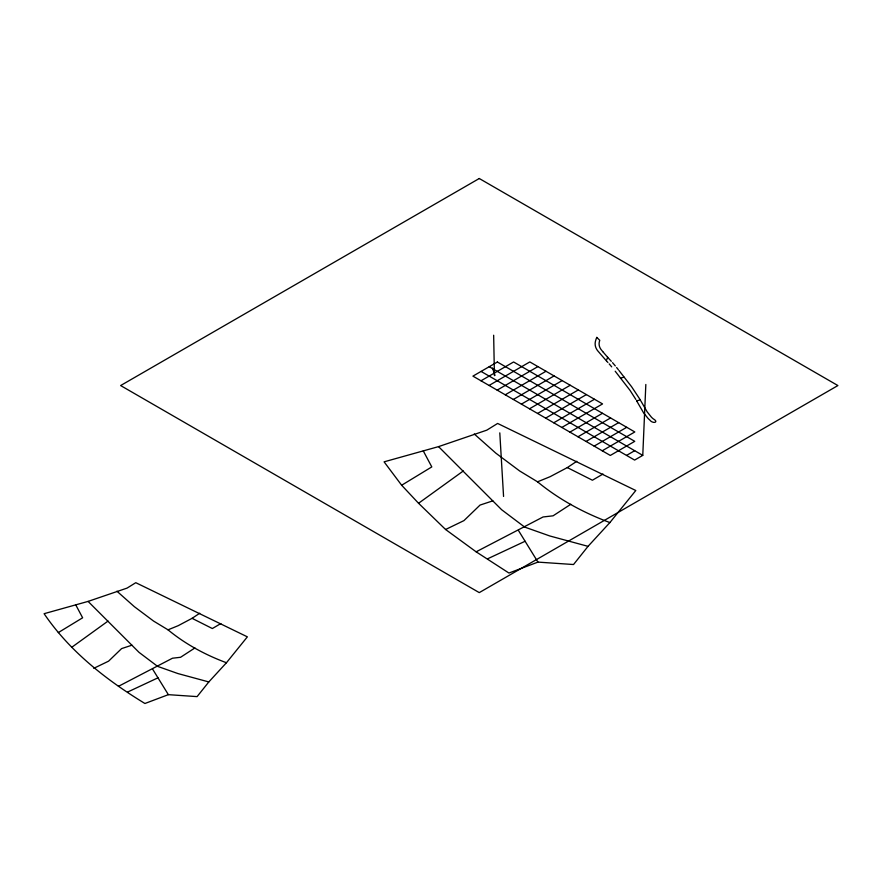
<?xml version="1.0" encoding="UTF-8"?>
<svg xmlns="http://www.w3.org/2000/svg" width="882" height="882" viewBox="0 0 882 882"><rect width="100%" height="100%" fill="white"/><g stroke="black" fill="none" stroke-linecap="round" stroke-linejoin="round"><path stroke-width="1.32" d="M481.065 371.421L634.621 460.073L642.769 455.366L645.833 384.475M603.178 352.105L607.665 357.298L606.287 360.727L597.522 350.573A34.067 19.669 0 0 1 597.246 350.176L596.43 348.853A29.657 17.122 0 0 1 595.24 345.248L595.141 343.704A35.997 20.782 0 0 1 595.692 340.419L595.813 339.978A57.947 33.461 0 0 1 596.794 337.387M208.814 681.94L197.094 696.615L168.363 694.663L144.924 703.494C106.259 679.923 69.81 651.511 44.1 613.696L88.09 601.403L127.052 588.107L135.784 582.693L247.368 636.848L226.454 662.735L208.814 681.94L177.921 673.561L157.613 666.373L139.058 652.382L88.09 601.403M588.04 546.344L573.532 564.524L537.954 562.11L508.936 573.035L476.126 551.812L445.586 529.498L418.553 503.269L401.652 485.243L384.089 461.837L438.552 446.623L486.809 430.151L497.624 423.448L635.79 490.513L609.892 522.563L588.04 546.344L549.795 535.969L524.647 527.072L501.671 509.752L438.552 446.623M108.067 621.06L71.938 647.156M463.304 470.966L418.553 503.269M116.909 591.194L134.373 606.695L153.578 621.071L168.021 629.825L178.186 625.691L192.078 618.326L199.74 613.244M474.24 433.977L495.86 453.172L519.652 470.966L537.535 481.815L550.125 476.688L567.324 467.581L576.817 461.275M194.911 647.95L180.567 657.288L172.486 658.215L118.431 686.35M570.83 504.261L553.08 515.816L543.069 516.973L476.126 551.812M58.289 632.603L82.632 617.786L75.742 604.854M401.652 485.243L431.794 466.909L423.272 450.889M220.864 623.541L212.353 628.535L192.078 618.326M602.979 474.031L592.417 480.227L567.324 467.581M480.999 380.792L513.6 361.973L634.819 431.96L602.23 450.779M489.08 385.456L529.828 361.929L602.56 403.923L561.823 427.45M497.161 390.12L537.91 366.603M505.243 394.783L545.991 371.267M513.335 399.458L554.072 375.93M521.416 404.121L562.154 380.594M529.498 408.785L570.235 385.258M537.579 413.449L578.316 389.932M545.66 418.112L586.398 394.596M553.742 422.787L594.479 399.259M569.904 432.114L602.494 413.294M577.986 436.777L610.576 417.958M586.067 441.441L618.657 422.632M594.148 446.116L626.738 427.296M626.54 455.41L634.687 450.702M93.768 668.324L108.607 661.147L121.595 648.601L131.947 645.194M445.586 529.498L463.965 520.601L480.051 505.066L492.862 500.844M127.692 692.006L157.977 677.828M487.592 558.813L525.099 541.261M620.443 378.102L624.07 377.187M636.617 400.792L640.321 399.976M609.892 522.563C583.961 512.96 558.945 499.488 537.535 481.815M226.454 662.735C205.517 654.984 185.319 644.103 168.021 629.825M489.223 366.714L642.769 455.366M596.794 337.398L599.793 340.342A27.243 15.722 0 0 0 599.098 343.704L599.187 345.049A25.688 14.829 0 0 0 600.212 348.181L600.918 349.327A30.528 17.618 0 0 0 601.171 349.68L602.99 351.885M606.496 360.947L607.896 362.48M611.314 361.311L607.665 357.298M612.538 362.667L615.316 365.909M609.186 363.913L611.711 366.868M616.628 367.518L617.191 368.224M617.466 368.566L618.293 369.613M631.325 386.382L618.977 370.495M631.545 386.658L640.056 399.502M615.195 371.212L630.035 390.373L635.856 399.458M518.34 530.291L537.954 562.11M152.52 668.975L168.363 694.663M636.506 400.604L636.914 401.321M640.74 400.726L647.179 411.872L651.478 417.252A49.359 28.5 0 0 0 653.033 418.685C659.714 422.357 652.724 424.209 649.725 419.953A53.262 30.749 0 0 1 648.049 418.399L643.573 412.831L636.958 401.398M492.509 368.037L494.945 375.456M499.796 432.864L503.567 496.445M493.655 335.226L494.427 375.633M479.268 178.506L120.625 385.555L479.268 592.616L837.9 385.555L479.268 178.506M497.371 362.006L472.917 376.129L610.311 455.443L634.753 441.331L497.371 362.006"/></g></svg>
